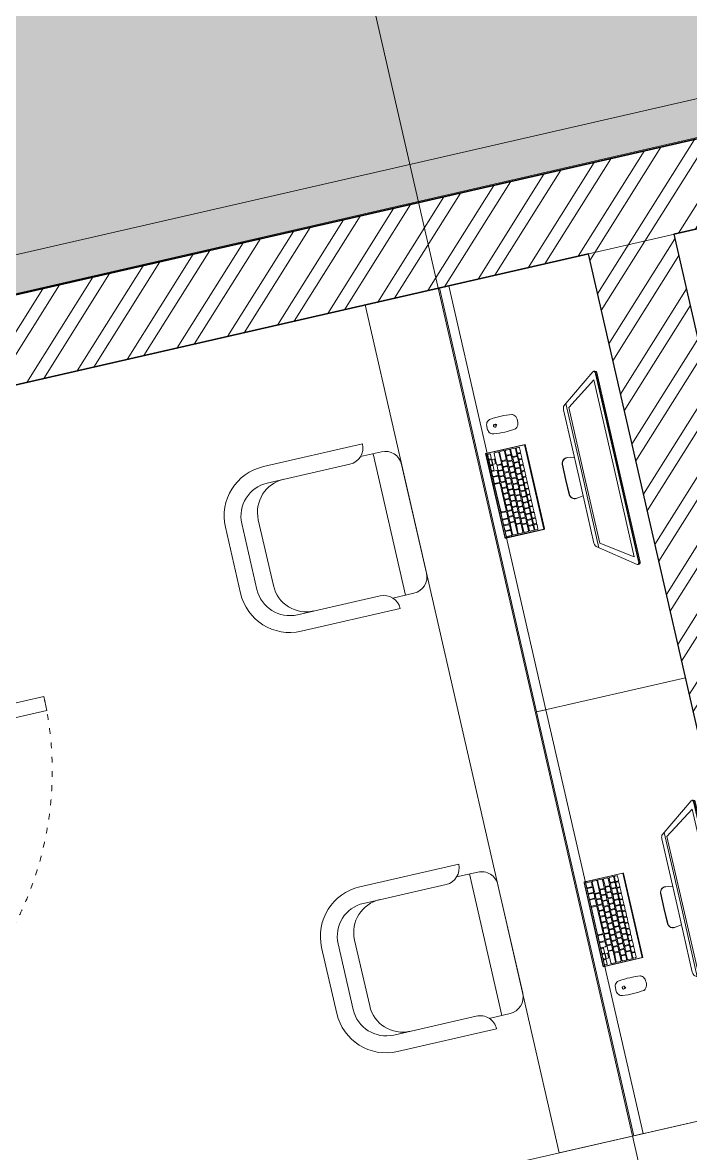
# Model space of a CAD drawing. Header units: millimetres. Extents: x 1667 to 847943, y 724 to 1832625.
# Drawn here: x 617804 to 619554, y 720527 to 723491 of the extents above; entities that cross this region are included whole.
import ezdxf

# ---------------------------------------------------------------- set-up
doc = ezdxf.new("R2010")
doc.units = ezdxf.units.MM
doc.linetypes.add('ACAD_ISO03W100', pattern=[30, 12, -18])
doc.linetypes.add('CENTER', pattern=[2, 1.25, -0.25, 0.25, -0.25])
for name, color, linetype, lineweight in [('2026-02-28_GF-SF BWP SET_MAIN BLOCK_SASANGIR RESORT$0$BRICK WALL_MOFA', 20, 'Continuous', 25), ('2026-02-28_GF-SF BWP SET_MAIN BLOCK_SASANGIR RESORT$0$HATCH LIGHT_MOFA', 253, 'Continuous', 0), ('2026-02-28_GF-SF BWP SET_MAIN BLOCK_SASANGIR RESORT$0$HATCH SOLID_MOFA', 252, 'Continuous', 0), ('BRICK WALL_MOFA', 22, 'Continuous', 20), ('DIMENSION_MOFA', 66, 'CENTER', 15), ('DOOR FRAME_MOFA', 42, 'Continuous', 5), ('DOOR SWING_MOFA', 49, 'ACAD_ISO03W100', 5), ('DOOR_MOFA', 7, 'Continuous', 5), ('ELEV_15_MOFA', 31, 'Continuous', 13), ('FURNITURE_MOFA', 46, 'Continuous', 5)]:
    doc.layers.add(name, color=color, linetype=linetype, lineweight=lineweight)
doc.layers.add('HATCH_LIGHT_MOFA', color=7, linetype='Continuous', lineweight=5, true_color=0x5b5b5b)
pattern_1 = [(45, (141873.276, -3193.148), (-22.45064, 22.45064), []), (135, (141873.276, -3193.148), (-22.45064, -22.45064), [])]

# ---------------------------------------------------------------- blocks, each defined once
blk = doc.blocks.new('Logo_Apple')
at = {"color": 0}
blk.add_lwpolyline([(1573, 1035, 0.60932574), (1668, -514, -0.13158971), (1143, -1402, -0.15253151), (846, -1554, -0.11925124), (661, -1541, -0.03241254), (435, -1453, 0.12443749), (138, -1397, 0.09953875), (-239, -1497, -0.08742046), (-451, -1559, -0.19162899), (-757, -1474, -0.0788772), (-1001, -1219, -0.16273057), (-1527, 270, -0.29917322), (-917, 1328, -0.21843141), (-209, 1340, 0.01759536), (9, 1258, 0.16365545), (191, 1258, 0.01485398), (341, 1313, -0.03626545), (651, 1413, -0.1104414), (932, 1418, -0.02065594), (1113, 1373, -0.14542297), (1502, 1122, -0.01539362), (1573, 1035)], format="xyb", dxfattribs=at)
blk.add_lwpolyline([(859, 2376, 0.40282968), (71, 1469, 0.40288947)], format="xyb", close=True, dxfattribs=at)
blk = doc.blocks.new('com')
at = {"layer": 'FURNITURE_MOFA', "lineweight": 0}
for points in [[(553886, 214730.8), (554065, 214730.8), (554244, 214730.8, 0.086592), (554252.7, 214733, 0.101568), (554254.1, 214734), (554324.4, 214828.4, 0.191292), (554324.7, 214833.9, 0.278316), (554319.7, 214838), (554065, 214838), (553810.3, 214838, 0.278316), (553805.3, 214833.9, 0.191292), (553805.6, 214828.4), (553875.9, 214734, 0.101568), (553877.4, 214733, 0.086592)], [(553952.9, 214506.5), (554178.2, 214506.5), (554178.2, 214612.6), (553951.8, 214612.6, 0.414214), (553950.2, 214611), (553950.2, 214509.1, 0.414214)], [(554251.6, 214605.9, -0.198798), (554262, 214598.3, -0.10516), (554262.6, 214596.6, -0.060397), (554263, 214539.1, -0.156139), (554258.7, 214529.7, -0.13832), (554253.8, 214526.6, -0.081219), (554243.2, 214525.2, -0.081219), (554232.5, 214526.6, -0.13832), (554227.6, 214529.7, -0.156139), (554223.3, 214539.1, -0.060397), (554223.7, 214596.6, -0.10516), (554224.3, 214598.3, -0.198798), (554234.7, 214605.9, -0.111855)], [(553955.6, 214596.1), (553966.2, 214596.1, -0.414214), (553968, 214594.3), (553968, 214589.4, -0.414214), (553966.2, 214587.6), (553955.6, 214587.6, -0.414214), (553953.8, 214589.4), (553953.8, 214594.3, -0.414214)], [(553955.6, 214585.8), (553965.5, 214585.8, -0.414214), (553967.2, 214584), (553967.2, 214574.9, -0.414214), (553965.5, 214573.2), (553955.6, 214573.2, -0.414214), (553953.8, 214574.9), (553953.8, 214584, -0.414214)], [(553974.7, 214558), (553955.5, 214558, -0.414214), (553953.8, 214559.8), (553953.8, 214568.9, -0.414214), (553955.5, 214570.7), (553972.9, 214570.7, -0.414214), (553974.7, 214568.9)], [(553971, 214585.8), (553980.9, 214585.8, -0.414214), (553982.6, 214584), (553982.6, 214574.9, -0.414214), (553980.9, 214573.2), (553971, 214573.2, -0.414214), (553969.2, 214574.9), (553969.2, 214584, -0.414214)], [(553971.5, 214596.1), (553982.1, 214596.1, -0.414214), (553983.8, 214594.3), (553983.8, 214589.4, -0.414214), (553982.1, 214587.6), (553971.5, 214587.6, -0.414214), (553969.7, 214589.4), (553969.7, 214594.3, -0.414214)], [(553978.6, 214570.7), (553988.4, 214570.7, -0.414214), (553990.2, 214568.9), (553990.2, 214559.8, -0.414214), (553988.4, 214558.1), (553978.6, 214558.1, -0.414214), (553976.8, 214559.8), (553976.8, 214568.9, -0.414214)], [(553986.4, 214585.8), (553996.3, 214585.8, -0.414214), (553998, 214584), (553998, 214574.9, -0.414214), (553996.3, 214573.2), (553986.4, 214573.2, -0.414214), (553984.7, 214574.9), (553984.7, 214584, -0.414214)], [(553987.3, 214596.1), (553997.9, 214596.1, -0.414214), (553999.7, 214594.3), (553999.7, 214589.4, -0.414214), (553997.9, 214587.6), (553987.3, 214587.6, -0.414214), (553985.6, 214589.4), (553985.6, 214594.3, -0.414214)], [(553993.9, 214570.7), (554003.8, 214570.7, -0.414214), (554005.6, 214568.9), (554005.6, 214559.8, -0.414214), (554003.8, 214558.1), (553993.9, 214558.1, -0.414214), (553992.2, 214559.8), (553992.2, 214568.9, -0.414214)], [(554001.8, 214585.8), (554011.7, 214585.8, -0.414214), (554013.5, 214584), (554013.5, 214574.9, -0.414214), (554011.7, 214573.2), (554001.8, 214573.2, -0.414214), (554000.1, 214574.9), (554000.1, 214584, -0.414214)], [(554003.2, 214596.1), (554013.8, 214596.1, -0.414214), (554015.6, 214594.3), (554015.6, 214589.4, -0.414214), (554013.8, 214587.6), (554003.2, 214587.6, -0.414214), (554001.4, 214589.4), (554001.4, 214594.3, -0.414214)], [(554009.3, 214570.7), (554019.2, 214570.7, -0.414214), (554020.9, 214568.9), (554020.9, 214559.8, -0.414214), (554019.2, 214558.1), (554009.3, 214558.1, -0.414214), (554007.5, 214559.8), (554007.5, 214568.9, -0.414214)], [(554017.2, 214585.8), (554027.1, 214585.8, -0.414214), (554028.9, 214584), (554028.9, 214574.9, -0.414214), (554027.1, 214573.2), (554017.2, 214573.2, -0.414214), (554015.5, 214574.9), (554015.5, 214584, -0.414214)], [(554019.1, 214596.1), (554029.7, 214596.1, -0.414214), (554031.4, 214594.3), (554031.4, 214589.4, -0.414214), (554029.7, 214587.6), (554019.1, 214587.6, -0.414214), (554017.3, 214589.4), (554017.3, 214594.3, -0.414214)], [(554024.7, 214570.7), (554034.5, 214570.7, -0.414214), (554036.3, 214568.9), (554036.3, 214559.8, -0.414214), (554034.5, 214558.1), (554024.7, 214558.1, -0.414214), (554022.9, 214559.8), (554022.9, 214568.9, -0.414214)], [(554032.6, 214585.8), (554042.5, 214585.8, -0.414214), (554044.3, 214584), (554044.3, 214574.9, -0.414214), (554042.5, 214573.2), (554032.6, 214573.2, -0.414214), (554030.9, 214574.9), (554030.9, 214584, -0.414214)], [(554034.9, 214596.1), (554045.5, 214596.1, -0.414214), (554047.3, 214594.3), (554047.3, 214589.4, -0.414214), (554045.5, 214587.6), (554034.9, 214587.6, -0.414214), (554033.1, 214589.4), (554033.1, 214594.3, -0.414214)], [(554040.1, 214570.7), (554049.9, 214570.7, -0.414214), (554051.7, 214568.9), (554051.7, 214559.8, -0.414214), (554049.9, 214558.1), (554040.1, 214558.1, -0.414214), (554038.3, 214559.8), (554038.3, 214568.9, -0.414214)], [(554048.1, 214585.8), (554057.9, 214585.8, -0.414214), (554059.7, 214584), (554059.7, 214574.9, -0.414214), (554057.9, 214573.2), (554048.1, 214573.2, -0.414214), (554046.3, 214574.9), (554046.3, 214584, -0.414214)], [(554050.8, 214596.1), (554061.4, 214596.1, -0.414214), (554063.2, 214594.3), (554063.2, 214589.4, -0.414214), (554061.4, 214587.6), (554050.8, 214587.6, -0.414214), (554049, 214589.4), (554049, 214594.3, -0.414214)], [(554055.4, 214570.7), (554065.3, 214570.7, -0.414214), (554067, 214568.9), (554067, 214559.8, -0.414214), (554065.3, 214558.1), (554055.4, 214558.1, -0.414214), (554053.6, 214559.8), (554053.6, 214568.9, -0.414214)], [(554063.5, 214585.8), (554073.3, 214585.8, -0.414214), (554075.1, 214584), (554075.1, 214574.9, -0.414214), (554073.3, 214573.2), (554063.5, 214573.2, -0.414214), (554061.7, 214574.9), (554061.7, 214584, -0.414214)], [(554066.6, 214596.1), (554077.2, 214596.1, -0.414214), (554079, 214594.3), (554079, 214589.4, -0.414214), (554077.2, 214587.6), (554066.6, 214587.6, -0.414214), (554064.9, 214589.4), (554064.9, 214594.3, -0.414214)], [(554070.8, 214570.7), (554080.6, 214570.7, -0.414214), (554082.4, 214568.9), (554082.4, 214559.8, -0.414214), (554080.6, 214558.1), (554070.8, 214558.1, -0.414214), (554069, 214559.8), (554069, 214568.9, -0.414214)], [(554078.9, 214585.8), (554088.7, 214585.8, -0.414214), (554090.5, 214584), (554090.5, 214574.9, -0.414214), (554088.7, 214573.2), (554078.9, 214573.2, -0.414214), (554077.1, 214574.9), (554077.1, 214584, -0.414214)], [(554082.5, 214596.1), (554093.1, 214596.1, -0.414214), (554094.9, 214594.3), (554094.9, 214589.4, -0.414214), (554093.1, 214587.6), (554082.5, 214587.6, -0.414214), (554080.7, 214589.4), (554080.7, 214594.3, -0.414214)], [(554086.2, 214570.7), (554096, 214570.7, -0.414214), (554097.8, 214568.9), (554097.8, 214559.8, -0.414214), (554096, 214558.1), (554086.2, 214558.1, -0.414214), (554084.4, 214559.8), (554084.4, 214568.9, -0.414214)], [(554094.3, 214585.8), (554104.1, 214585.8, -0.414214), (554105.9, 214584), (554105.9, 214574.9, -0.414214), (554104.1, 214573.2), (554094.3, 214573.2, -0.414214), (554092.5, 214574.9), (554092.5, 214584, -0.414214)], [(554098.4, 214596.1), (554109, 214596.1, -0.414214), (554110.7, 214594.3), (554110.7, 214589.4, -0.414214), (554109, 214587.6), (554098.4, 214587.6, -0.414214), (554096.6, 214589.4), (554096.6, 214594.3, -0.414214)], [(554101.5, 214570.7), (554111.4, 214570.7, -0.414214), (554113.2, 214568.9), (554113.2, 214559.8, -0.414214), (554111.4, 214558.1), (554101.5, 214558.1, -0.414214), (554099.8, 214559.8), (554099.8, 214568.9, -0.414214)], [(554109.7, 214585.8), (554119.5, 214585.8, -0.414214), (554121.3, 214584), (554121.3, 214574.9, -0.414214), (554119.5, 214573.2), (554109.7, 214573.2, -0.414214), (554107.9, 214574.9), (554107.9, 214584, -0.414214)], [(554114.2, 214596.1), (554124.8, 214596.1, -0.414214), (554126.6, 214594.3), (554126.6, 214589.4, -0.414214), (554124.8, 214587.6), (554114.2, 214587.6, -0.414214), (554112.5, 214589.4), (554112.5, 214594.3, -0.414214)], [(554116.9, 214570.7), (554126.8, 214570.7, -0.414214), (554128.5, 214568.9), (554128.5, 214559.8, -0.414214), (554126.8, 214558.1), (554116.9, 214558.1, -0.414214), (554115.1, 214559.8), (554115.1, 214568.9, -0.414214)], [(554125.1, 214585.8), (554134.9, 214585.8, -0.414214), (554136.7, 214584), (554136.7, 214574.9, -0.414214), (554134.9, 214573.2), (554125.1, 214573.2, -0.414214), (554123.3, 214574.9), (554123.3, 214584, -0.414214)], [(554130.1, 214596.1), (554140.7, 214596.1, -0.414214), (554142.5, 214594.3), (554142.5, 214589.4, -0.414214), (554140.7, 214587.6), (554130.1, 214587.6, -0.414214), (554128.3, 214589.4), (554128.3, 214594.3, -0.414214)], [(554132.3, 214570.7), (554142.1, 214570.7, -0.414214), (554143.9, 214568.9), (554143.9, 214559.8, -0.414214), (554142.1, 214558.1), (554132.3, 214558.1, -0.414214), (554130.5, 214559.8), (554130.5, 214568.9, -0.414214)], [(554140.5, 214585.8), (554150.3, 214585.8, -0.414214), (554152.1, 214584), (554152.1, 214574.9, -0.414214), (554150.3, 214573.2), (554140.5, 214573.2, -0.414214), (554138.7, 214574.9), (554138.7, 214584, -0.414214)], [(554146, 214596.1), (554156.6, 214596.1, -0.414214), (554158.3, 214594.3), (554158.3, 214589.4, -0.414214), (554156.6, 214587.6), (554146, 214587.6, -0.414214), (554144.2, 214589.4), (554144.2, 214594.3, -0.414214)], [(554147.7, 214570.7), (554157.5, 214570.7, -0.414214), (554159.3, 214568.9), (554159.3, 214559.8, -0.414214), (554157.5, 214558.1), (554147.7, 214558.1, -0.414214), (554145.9, 214559.8), (554145.9, 214568.9, -0.414214)], [(554174.9, 214572.9), (554155.7, 214572.9, -0.414214), (554154, 214574.7), (554154, 214583.8, -0.414214), (554155.7, 214585.6), (554173.1, 214585.6, -0.414214), (554174.9, 214583.8)], [(554161.8, 214596.1), (554172.4, 214596.1, -0.414214), (554174.2, 214594.3), (554174.2, 214589.4, -0.414214), (554172.4, 214587.6), (554161.8, 214587.6, -0.414214), (554160, 214589.4), (554160, 214594.3, -0.414214)], [(554163, 214570.7), (554172.9, 214570.7, -0.414214), (554174.6, 214568.9), (554174.6, 214559.8, -0.414214), (554172.9, 214558.1), (554163, 214558.1, -0.414214), (554161.3, 214559.8), (554161.3, 214568.9, -0.414214)], [(553976.9, 214542.9), (553953.8, 214542.9), (553953.8, 214553.8, -0.414214), (553955.6, 214555.6), (553976.9, 214555.6, -0.414214), (553978.7, 214553.8), (553978.7, 214544.7, -0.414214)], [(553984.7, 214528.1), (553955.5, 214528.1, -0.414214), (553953.8, 214529.9), (553953.8, 214539, -0.414214), (553955.5, 214540.8), (553984.7, 214540.8, -0.414214), (553986.5, 214539), (553986.5, 214529.9, -0.414214)], [(553982.3, 214555.6), (553992.2, 214555.6, -0.414214), (553993.9, 214553.8), (553993.9, 214544.7, -0.414214), (553992.2, 214543), (553982.3, 214543, -0.414214), (553980.5, 214544.7), (553980.5, 214553.8, -0.414214)], [(553990, 214540.8), (553999.8, 214540.8, -0.414214), (554001.6, 214539), (554001.6, 214529.9, -0.414214), (553999.8, 214528.1), (553990, 214528.1, -0.414214), (553988.2, 214529.9), (553988.2, 214539, -0.414214)], [(553997.8, 214555.6), (554007.6, 214555.6, -0.414214), (554009.4, 214553.8), (554009.4, 214544.7, -0.414214), (554007.6, 214543), (553997.8, 214543, -0.414214), (553996, 214544.7), (553996, 214553.8, -0.414214)], [(554005.4, 214540.8), (554015.3, 214540.8, -0.414214), (554017, 214539), (554017, 214529.9, -0.414214), (554015.3, 214528.1), (554005.4, 214528.1, -0.414214), (554003.7, 214529.9), (554003.7, 214539, -0.414214)], [(554012.9, 214555.6), (554022.7, 214555.6, -0.414214), (554024.5, 214553.8), (554024.5, 214544.7, -0.414214), (554022.7, 214543), (554012.9, 214543, -0.414214), (554011.1, 214544.7), (554011.1, 214553.8, -0.414214)], [(554020.9, 214540.8), (554030.7, 214540.8, -0.414214), (554032.5, 214539), (554032.5, 214529.9, -0.414214), (554030.7, 214528.1), (554020.9, 214528.1, -0.414214), (554019.1, 214529.9), (554019.1, 214539, -0.414214)], [(554028.3, 214555.6), (554038.2, 214555.6, -0.414214), (554039.9, 214553.8), (554039.9, 214544.7, -0.414214), (554038.2, 214543), (554028.3, 214543, -0.414214), (554026.5, 214544.7), (554026.5, 214553.8, -0.414214)], [(554036.3, 214540.8), (554046.1, 214540.8, -0.414214), (554047.9, 214539), (554047.9, 214529.9, -0.414214), (554046.1, 214528.1), (554036.3, 214528.1, -0.414214), (554034.5, 214529.9), (554034.5, 214539, -0.414214)], [(554043.5, 214555.6), (554053.3, 214555.6, -0.414214), (554055.1, 214553.8), (554055.1, 214544.7, -0.414214), (554053.3, 214543), (554043.5, 214543, -0.414214), (554041.7, 214544.7), (554041.7, 214553.8, -0.414214)], [(554051.7, 214540.8), (554061.6, 214540.8, -0.414214), (554063.4, 214539), (554063.4, 214529.9, -0.414214), (554061.6, 214528.1), (554051.7, 214528.1, -0.414214), (554050, 214529.9), (554050, 214539, -0.414214)], [(554058.9, 214555.6), (554068.8, 214555.6, -0.414214), (554070.5, 214553.8), (554070.5, 214544.7, -0.414214), (554068.8, 214543), (554058.9, 214543, -0.414214), (554057.1, 214544.7), (554057.1, 214553.8, -0.414214)], [(554067.2, 214540.8), (554077, 214540.8, -0.414214), (554078.8, 214539), (554078.8, 214529.9, -0.414214), (554077, 214528.1), (554067.2, 214528.1, -0.414214), (554065.4, 214529.9), (554065.4, 214539, -0.414214)], [(554074.3, 214555.6), (554084.2, 214555.6, -0.414214), (554086, 214553.8), (554086, 214544.7, -0.414214), (554084.2, 214543), (554074.3, 214543, -0.414214), (554072.6, 214544.7), (554072.6, 214553.8, -0.414214)], [(554082.6, 214540.8), (554092.5, 214540.8, -0.414214), (554094.2, 214539), (554094.2, 214529.9, -0.414214), (554092.5, 214528.1), (554082.6, 214528.1, -0.414214), (554080.8, 214529.9), (554080.8, 214539, -0.414214)], [(554089.8, 214555.6), (554099.6, 214555.6, -0.414214), (554101.4, 214553.8), (554101.4, 214544.7, -0.414214), (554099.6, 214543), (554089.8, 214543, -0.414214), (554088, 214544.7), (554088, 214553.8, -0.414214)], [(554098.1, 214540.8), (554107.9, 214540.8, -0.414214), (554109.7, 214539), (554109.7, 214529.9, -0.414214), (554107.9, 214528.1), (554098.1, 214528.1, -0.414214), (554096.3, 214529.9), (554096.3, 214539, -0.414214)], [(554105.2, 214555.6), (554115.1, 214555.6, -0.414214), (554116.8, 214553.8), (554116.8, 214544.7, -0.414214), (554115.1, 214543), (554105.2, 214543, -0.414214), (554103.4, 214544.7), (554103.4, 214553.8, -0.414214)], [(554113.5, 214540.8), (554123.3, 214540.8, -0.414214), (554125.1, 214539), (554125.1, 214529.9, -0.414214), (554123.3, 214528.1), (554113.5, 214528.1, -0.414214), (554111.7, 214529.9), (554111.7, 214539, -0.414214)], [(554120.7, 214555.6), (554130.5, 214555.6, -0.414214), (554132.3, 214553.8), (554132.3, 214544.7, -0.414214), (554130.5, 214543), (554120.7, 214543, -0.414214), (554118.9, 214544.7), (554118.9, 214553.8, -0.414214)], [(554128.9, 214540.8), (554138.8, 214540.8, -0.414214), (554140.6, 214539), (554140.6, 214529.9, -0.414214), (554138.8, 214528.1), (554128.9, 214528.1, -0.414214), (554127.2, 214529.9), (554127.2, 214539, -0.414214)], [(554136.1, 214555.6), (554145.9, 214555.6, -0.414214), (554147.7, 214553.8), (554147.7, 214544.7, -0.414214), (554145.9, 214543), (554136.1, 214543, -0.414214), (554134.3, 214544.7), (554134.3, 214553.8, -0.414214)], [(554173.1, 214528.2), (554143.9, 214528.2, -0.414214), (554142.2, 214530), (554142.2, 214539.1, -0.414214), (554143.9, 214540.8), (554173.1, 214540.8, -0.414214), (554174.9, 214539.1), (554174.9, 214530, -0.414214)], [(554173.1, 214542.9), (554150, 214542.9), (554150, 214553.9, -0.414214), (554151.8, 214555.7), (554173.1, 214555.7, -0.414214), (554174.9, 214553.9), (554174.9, 214544.7, -0.414214)], [(553965.4, 214525.8), (553955.5, 214525.8, 0.414214), (553953.7, 214524), (553953.7, 214512.6, 0.414214), (553955.5, 214510.8), (553967.1, 214510.8), (553967.1, 214524, 0.414214)], [(553980.8, 214525.8), (553970.9, 214525.8, 0.414214), (553969.2, 214524), (553969.2, 214512.6, 0.414214), (553970.9, 214510.8), (553982.6, 214510.8), (553982.6, 214524, 0.414214)], [(553996.3, 214525.8), (553986.4, 214525.8, 0.414214), (553984.6, 214524), (553984.6, 214512.6, 0.414214), (553986.4, 214510.8), (553998.1, 214510.8), (553998.1, 214524, 0.414214)], [(554001.7, 214510.9), (554015.2, 214510.9, 0.414214), (554017, 214512.6), (554017, 214523.9, 0.414214), (554015.2, 214525.7), (554001.7, 214525.7, 0.414214), (553999.9, 214523.9), (553999.9, 214512.6, 0.414214)], [(554092.3, 214511), (554021.1, 214511, -0.414214), (554019.4, 214512.8), (554019.4, 214524, -0.414214), (554021.1, 214525.7), (554092.3, 214525.7, -0.414214), (554094.1, 214524), (554094.1, 214512.8, -0.414214)], [(554097.8, 214511.1), (554111.3, 214511.1, 0.414214), (554113, 214512.8), (554113, 214524.1, 0.414214), (554111.3, 214525.9), (554097.8, 214525.9, 0.414214), (554096, 214524.1), (554096, 214512.8, 0.414214)], [(554126.7, 214525.9), (554116.8, 214525.9, 0.414214), (554115, 214524.2), (554115, 214512.7, 0.414214), (554116.8, 214510.9), (554128.5, 214510.9), (554128.5, 214524.2, 0.414214)], [(554132.4, 214518.2), (554142.2, 214518.2, -0.414214), (554144, 214516.5), (554144, 214512.8, -0.414214), (554142.2, 214511), (554132.4, 214511, -0.414214), (554130.6, 214512.8), (554130.6, 214516.5, -0.414214)], [(554159.1, 214518.8), (554146.1, 214518.8), (554146.1, 214523.9, -0.414214), (554147.9, 214525.7), (554157.3, 214525.7, -0.414214), (554159.1, 214523.9)], [(554157.4, 214511), (554147.9, 214511, -0.414214), (554146.1, 214512.8), (554146.1, 214517.9), (554159.1, 214517.9), (554159.1, 214512.8, -0.414214)], [(554163.1, 214518.2), (554172.9, 214518.2, -0.414214), (554174.7, 214516.4), (554174.7, 214512.7, -0.414214), (554172.9, 214511), (554163.1, 214511, -0.414214), (554161.3, 214512.7), (554161.3, 214516.4, -0.414214)]]:
    blk.add_lwpolyline(points, format="xyb", close=True, dxfattribs=at)
for points in [[(554325.1, 214831.3, 0.14396), (554317, 214833.9), (554065, 214833.9), (553813, 214833.9, 0.14396), (553804.9, 214831.3)], [(554325, 214832.6, 0.134659), (554316.6, 214835.1), (554065, 214835.1), (553813.4, 214835.1, 0.134659), (553805, 214832.6)], [(554117.1, 214730.8), (554119.9, 214711.3, -0.172549), (554117.2, 214702.1, -0.217529), (554106.3, 214696), (554065, 214695.6), (554023.7, 214696, -0.217529), (554012.8, 214702.1, -0.172549), (554010.1, 214711.3), (554012.9, 214730.8)], [(554119.6, 214713.2, -0.213296), (554115.9, 214701.1, -0.205349), (554106, 214696.5), (554065, 214696.5), (554024, 214696.5, -0.205349), (554014.1, 214701.1, -0.213296), (554010.4, 214713.2)]]:
    blk.add_lwpolyline(points, format="xyb", dxfattribs=at)
for points in [[(554065, 214825.8), (553827.3, 214825.8), (553882.5, 214745.6), (554065, 214745.6), (554247.5, 214745.6), (554302.7, 214825.8)], [(553950.9, 214611.2), (554177.5, 214611.2), (554177.5, 214507.3), (553950.9, 214507.3)]]:
    blk.add_lwpolyline(points, close=True, dxfattribs=at)
blk.add_lwpolyline([(553870.9, 214740.7), (554065, 214740.7), (554259.1, 214740.7)], dxfattribs=at)
at = {"layer": 'FURNITURE_MOFA', "lineweight": 0, "xscale": 0.00228520919570994, "yscale": 0.00228520919570994, "zscale": 0.00228520919570994}
blk.add_blockref('Logo_Apple', (554243.6, 214546.3), dxfattribs=at)
blk = doc.blocks.new('A$C62A3730E')
at = {"layer": 'FURNITURE_MOFA'}
for p, q in [((6, 22), (14, 22)), ((6, 20), (14, 20)), ((6, 18), (14, 18)), ((0, 3.97), (0, 16)), ((2, 5.97), (2, 16)), ((18, 16), (18, 5.97)), ((20, 16), (20, 3.97)), ((1.41, 4.56), (1.41, 2)), ((18.59, 4.56), (18.59, 2)), ((18.59, 3), (1.41, 3)), ((3.41, 0), (16.59, 0))]:
    blk.add_line(p, q, dxfattribs=at)
for centre, radius, start, end in [((6, 16), 6, 90, 180), ((14, 16), 6, 0, 90), ((6, 16), 4, 90, 180), ((14, 16), 4, 0, 90), ((6, 14), 4, 90, 180), ((14, 14), 4, 0, 90), ((0, 5.97), 2, 270, 0), ((20, 5.97), 2, 180, 270), ((3.41, 2), 2, 180, 270), ((16.59, 2), 2, 270, 0)]:
    blk.add_arc(centre, radius, start, end, dxfattribs=at)
blk = doc.blocks.new('*U776')
at = {"layer": 'DOOR FRAME_MOFA'}
for points in [[(0, 50), (50, 50), (50, 150), (0, 150)], [(750, 50), (800, 50), (800, 150), (750, 150)]]:
    blk.add_lwpolyline(points, close=True, dxfattribs=at)
at = {"layer": 'DOOR SWING_MOFA'}
blk.add_arc((50, 150), 700, 360, 90, dxfattribs=at)
at = {"layer": 'DOOR_MOFA'}
blk.add_lwpolyline([(50, 150), (80, 150), (80, 850), (50, 850)], close=True, dxfattribs=at)
blk = doc.blocks.new('ff')
at = {"layer": '2026-02-28_GF-SF BWP SET_MAIN BLOCK_SASANGIR RESORT$0$HATCH LIGHT_MOFA'}
h = blk.add_hatch(dxfattribs=at)
h.set_pattern_fill('ANSI32', color=256, scale=10, angle=360)
h.set_pattern_definition([(45, (141873.28, -3193.15), (-67.35192, 67.35192), []), (45, (141918.18, -3193.15), (-67.35192, 67.35192), [])])
h.paths.add_polyline_path([(23209.706, -230), (24663.858, -230), (24663.858, 0), (20780, 0), (20780, -230), (22979.706, -230), (22979.706, -5110), (23209.706, -5110), (23209.706, -3012.481), (23209.706, -2912.452)])
at = {"layer": '2026-02-28_GF-SF BWP SET_MAIN BLOCK_SASANGIR RESORT$0$HATCH SOLID_MOFA'}
h = blk.add_hatch(dxfattribs=at)
h.set_pattern_fill('ANSI37', color=256, scale=10, angle=360)
h.set_pattern_definition(pattern_1)
h.paths.add_polyline_path([(29440, -5110), (29335.003, -5110), (29335.003, -5210), (29440, -5210)])
h.paths.add_polyline_path([(29335.003, -5110), (29240.701, -5110), (29240.701, -5210), (29335.003, -5210)])
h.paths.add_polyline_path([(25770.472, -12614.209), (25137.593, -12614.209), (25137.593, -12307.115), (25770.472, -12307.115)], flags=9)
h.paths.add_polyline_path([(29156.768, -9880.378), (28369.183, -9880.378), (28369.183, -9573.42), (29156.768, -9573.42)], flags=9)
h.paths.add_polyline_path([(6166.568, -16827.835), (5533.69, -16827.835), (5533.69, -16520.877), (6166.568, -16520.877)], flags=9)
h.paths.add_polyline_path([(26655.851, -6492.002), (25866.083, -6492.002), (25866.083, -6185.044), (26655.851, -6185.044)], flags=9)
h.paths.add_polyline_path([(28881.128, -6492.002), (28091.36, -6492.002), (28091.36, -6185.044), (28881.128, -6185.044)], flags=9)
h.paths.add_polyline_path([(6570.662, -13622.103), (5937.784, -13622.103), (5937.784, -13315.145), (6570.662, -13315.145)], flags=9)
h.paths.add_polyline_path([(26395.684, -5076.223), (25605.916, -5076.223), (25605.916, -4769.265), (26395.684, -4769.265)], flags=9)
h.paths.add_polyline_path([(29053.481, -5076.223), (28263.713, -5076.223), (28263.713, -4769.265), (29053.481, -4769.265)], flags=9)
h.paths.add_polyline_path([(29094.01, -1945.47), (28305.333, -1945.47), (28305.333, -1638.512), (29094.01, -1638.512)], flags=9)
h.paths.add_polyline_path([(25960.007, -1238.842), (25171.33, -1238.842), (25171.33, -931.884), (25960.007, -931.884)], flags=9)
h.paths.add_polyline_path([(21410.162, -1500.222), (20622.031, -1500.222), (20622.031, -1193.265), (21410.162, -1193.265)], flags=9)
h.paths.add_polyline_path([(25960.007, -2528.66), (25171.33, -2528.66), (25171.33, -2221.703), (25960.007, -2221.703)], flags=9)
h.paths.add_polyline_path([(23729.269, -5741.302), (22979.61, -5741.302), (22979.61, -5434.344), (23729.269, -5434.344)], flags=9)
h.paths.add_polyline_path([(61771.24, -9370.19), (61021.581, -9370.19), (61021.581, -9063.232), (61771.24, -9063.232)], flags=9)
h.paths.add_polyline_path([(46973.311, -17019.585), (46185.044, -17019.585), (46185.044, -16712.491), (46973.311, -16712.491)], flags=9)
h.paths.add_polyline_path([(55966.842, -9272.038), (55180.621, -9272.038), (55180.621, -8965.08), (55966.842, -8965.08)], flags=9)
h.paths.add_polyline_path([(50411.785, -14335.396), (49624.337, -14335.396), (49624.337, -14028.438), (50411.785, -14028.438)], flags=9)
h.paths.add_polyline_path([(55221.076, -10229.616), (54432.809, -10229.616), (54432.809, -9922.659), (55221.076, -9922.659)], flags=9)
h.paths.add_polyline_path([(28085.33, -1945.47), (27296.653, -1945.47), (27296.653, -1638.512), (28085.33, -1638.512)], flags=9)
h.paths.add_polyline_path([(48539.802, -15200.94), (47595.327, -15200.94), (47595.327, -14893.845), (48539.802, -14893.845)], flags=9)
h.paths.add_polyline_path([(57371.194, -11449.551), (56426.72, -11449.551), (56426.72, -11142.457), (57371.194, -11142.457)], flags=9)
h.paths.add_polyline_path([(47506.102, -8786.42), (46561.627, -8786.42), (46561.627, -8479.463), (47506.102, -8479.463)], flags=9)
h.paths.add_polyline_path([(19678.853, -18667.39), (18890.585, -18667.39), (18890.585, -18360.296), (19678.853, -18360.296)], flags=9)
h.paths.add_polyline_path([(31425.826, -6749.269), (30638.24, -6749.269), (30638.24, -6442.311), (31425.826, -6442.311)], flags=9)
h.paths.add_polyline_path([(56015.969, -8620.918), (55071.494, -8620.918), (55071.494, -8313.96), (56015.969, -8313.96)], flags=9)
h.paths.add_polyline_path([(54947.397, -4563.972), (54002.923, -4563.972), (54002.923, -4257.015), (54947.397, -4257.015)], flags=9)
h.paths.add_polyline_path([(54152.375, -1976.211), (53364.926, -1976.211), (53364.926, -1669.253), (54152.375, -1669.253)], flags=9)
h.paths.add_polyline_path([(54727.071, -14492.389), (53939.622, -14492.389), (53939.622, -14185.431), (54727.071, -14185.431)], flags=9)
h.paths.add_polyline_path([(59025.241, -6528.144), (58236.973, -6528.144), (58236.973, -6221.186), (59025.241, -6221.186)], flags=9)
h.paths.add_polyline_path([(60076.109, -8365.194), (59131.634, -8365.194), (59131.634, -8058.237), (60076.109, -8058.237)], flags=9)
h.paths.add_polyline_path([(54125.432, -7733.709), (53337.165, -7733.709), (53337.165, -7426.751), (54125.432, -7426.751)], flags=9)
h.paths.add_polyline_path([(14424.434, -17577.701), (13635.758, -17577.701), (13635.758, -17270.744), (14424.434, -17270.744)], flags=9)
h.paths.add_polyline_path([(11151.457, -17373.256), (10363.872, -17373.256), (10363.872, -17066.298), (11151.457, -17066.298)], flags=9)
h.paths.add_polyline_path([(21639.159, -6792.355), (20850.483, -6792.355), (20850.483, -6485.397), (21639.159, -6485.397)], flags=9)
h.paths.add_polyline_path([(31425.826, -7702.786), (30638.24, -7702.786), (30638.24, -7395.829), (31425.826, -7395.829)], flags=9)
h.paths.add_polyline_path([(61984.903, -3752.576), (61040.429, -3752.576), (61040.429, -3445.482), (61984.903, -3445.482)], flags=9)
h.paths.add_polyline_path([(40613.324, -18031.072), (39980.036, -18031.072), (39980.036, -17724.115), (40613.324, -17724.115)], flags=9)
h.paths.add_polyline_path([(45344.736, -18031.072), (44555.65, -18031.072), (44555.65, -17724.115), (45344.736, -17724.115)], flags=9)
h.paths.add_polyline_path([(31893.442, -18031.072), (31260.155, -18031.072), (31260.155, -17724.115), (31893.442, -17724.115)], flags=9)
h.paths.add_polyline_path([(36254.075, -18031.072), (35620.787, -18031.072), (35620.787, -17724.115), (36254.075, -17724.115)], flags=9)
h.paths.add_polyline_path([(8803.956, -17976.518), (8209.686, -17976.518), (8209.686, -17669.56), (8803.956, -17669.56)], flags=9)
h.paths.add_polyline_path([(45188.937, -994.382), (44555.65, -994.382), (44555.65, -687.424), (45188.937, -687.424)], flags=9)
h.paths.add_polyline_path([(31893.442, -994.382), (31260.155, -994.382), (31260.155, -687.424), (31893.442, -687.424)], flags=9)
h.paths.add_polyline_path([(36254.075, -994.382), (35620.787, -994.382), (35620.787, -687.424), (36254.075, -687.424)], flags=9)
h.paths.add_polyline_path([(40613.324, -994.382), (39980.036, -994.382), (39980.036, -687.424), (40613.324, -687.424)], flags=9)
h.paths.add_polyline_path([(16623.809, -22261.919), (15991.067, -22261.919), (15991.067, -21954.961), (16623.809, -21954.961)], flags=9)
h.paths.add_polyline_path([(17724.367, -718.266), (17093.535, -718.266), (17093.535, -411.308), (17724.367, -411.308)], flags=9)
h.paths.add_polyline_path([(14410.682, -3503.189), (13776.303, -3503.189), (13776.303, -3196.231), (14410.682, -3196.231)], flags=9)
h.paths.add_polyline_path([(62810.236, -15614.49), (62021.969, -15614.49), (62021.969, -15307.532), (62810.236, -15307.532)], flags=9)
h.paths.add_polyline_path([(67041.71, -15614.49), (66253.443, -15614.49), (66253.443, -15307.532), (67041.71, -15307.532)], flags=9)
h.paths.add_polyline_path([(66669.991, -3984.356), (65881.723, -3984.356), (65881.723, -3677.398), (66669.991, -3677.398)], flags=9)
h.paths.add_polyline_path([(68167.403, -2637.977), (67379.136, -2637.977), (67379.136, -2331.02), (68167.403, -2331.02)], flags=9)
h.paths.add_polyline_path([(64852.457, -10731.242), (63907.982, -10731.242), (63907.982, -10424.284), (64852.457, -10424.284)], flags=9)
h.paths.add_polyline_path([(66342.206, -10731.242), (65397.732, -10731.242), (65397.732, -10424.284), (66342.206, -10424.284)], flags=9)
h.paths.add_polyline_path([(64130.296, -3923.868), (63342.847, -3923.868), (63342.847, -3616.91), (64130.296, -3616.91)], flags=9)
h.paths.add_polyline_path([(64902.547, -7991.932), (64115.098, -7991.932), (64115.098, -7684.974), (64902.547, -7684.974)], flags=9)
h.paths.add_polyline_path([(67817.509, -8879.291), (66873.035, -8879.291), (66873.035, -8572.333), (67817.509, -8572.333)], flags=9)
h.paths.add_polyline_path([(60076.109, -9896.007), (59131.634, -9896.007), (59131.634, -9589.049), (60076.109, -9589.049)], flags=9)
h.paths.add_polyline_path([(30595.823, -16000.65), (29962.536, -16000.65), (29962.536, -15693.693), (30595.823, -15693.693)], flags=9)
h = blk.add_hatch(dxfattribs=at)
h.set_pattern_fill('ANSI37', color=256, scale=10, angle=360)
h.set_pattern_definition(pattern_1)
h.paths.add_polyline_path([(55452.949, -9880), (55452.949, -9780), (55890, -9780), (55890, -9880)])
h.paths.add_polyline_path([(36254.075, -18031.072), (35620.787, -18031.072), (35620.787, -17724.115), (36254.075, -17724.115)], flags=9)
h.paths.add_polyline_path([(31893.442, -18031.072), (31260.155, -18031.072), (31260.155, -17724.115), (31893.442, -17724.115)], flags=9)
h.paths.add_polyline_path([(40613.324, -18031.072), (39980.036, -18031.072), (39980.036, -17724.115), (40613.324, -17724.115)], flags=9)
h.paths.add_polyline_path([(40613.324, -994.382), (39980.036, -994.382), (39980.036, -687.424), (40613.324, -687.424)], flags=9)
h.paths.add_polyline_path([(45344.736, -18031.072), (44555.65, -18031.072), (44555.65, -17724.115), (45344.736, -17724.115)], flags=9)
h.paths.add_polyline_path([(31893.442, -994.382), (31260.155, -994.382), (31260.155, -687.424), (31893.442, -687.424)], flags=9)
h.paths.add_polyline_path([(45188.937, -994.382), (44555.65, -994.382), (44555.65, -687.424), (45188.937, -687.424)], flags=9)
h.paths.add_polyline_path([(8803.956, -17976.518), (8209.686, -17976.518), (8209.686, -17669.56), (8803.956, -17669.56)], flags=9)
h.paths.add_polyline_path([(36254.075, -994.382), (35620.787, -994.382), (35620.787, -687.424), (36254.075, -687.424)], flags=9)
h.paths.add_polyline_path([(17724.367, -718.266), (17093.535, -718.266), (17093.535, -411.308), (17724.367, -411.308)], flags=9)
h.paths.add_polyline_path([(16623.809, -22261.919), (15991.067, -22261.919), (15991.067, -21954.961), (16623.809, -21954.961)], flags=9)
h.paths.add_polyline_path([(6166.568, -16827.835), (5533.69, -16827.835), (5533.69, -16520.877), (6166.568, -16520.877)], flags=9)
h.paths.add_polyline_path([(25770.472, -12614.209), (25137.593, -12614.209), (25137.593, -12307.115), (25770.472, -12307.115)], flags=9)
h.paths.add_polyline_path([(6570.662, -13622.103), (5937.784, -13622.103), (5937.784, -13315.145), (6570.662, -13315.145)], flags=9)
h.paths.add_polyline_path([(29156.768, -9880.378), (28369.183, -9880.378), (28369.183, -9573.42), (29156.768, -9573.42)], flags=9)
h.paths.add_polyline_path([(26655.851, -6492.002), (25866.083, -6492.002), (25866.083, -6185.044), (26655.851, -6185.044)], flags=9)
h.paths.add_polyline_path([(29053.481, -5076.223), (28263.713, -5076.223), (28263.713, -4769.265), (29053.481, -4769.265)], flags=9)
h.paths.add_polyline_path([(14410.682, -3503.189), (13776.303, -3503.189), (13776.303, -3196.231), (14410.682, -3196.231)], flags=9)
h.paths.add_polyline_path([(26395.684, -5076.223), (25605.916, -5076.223), (25605.916, -4769.265), (26395.684, -4769.265)], flags=9)
h.paths.add_polyline_path([(28881.128, -6492.002), (28091.36, -6492.002), (28091.36, -6185.044), (28881.128, -6185.044)], flags=9)
h.paths.add_polyline_path([(25960.007, -1238.842), (25171.33, -1238.842), (25171.33, -931.884), (25960.007, -931.884)], flags=9)
h.paths.add_polyline_path([(21410.162, -1500.222), (20622.031, -1500.222), (20622.031, -1193.265), (21410.162, -1193.265)], flags=9)
h.paths.add_polyline_path([(25960.007, -2528.66), (25171.33, -2528.66), (25171.33, -2221.703), (25960.007, -2221.703)], flags=9)
h.paths.add_polyline_path([(23729.269, -5741.302), (22979.61, -5741.302), (22979.61, -5434.344), (23729.269, -5434.344)], flags=9)
h.paths.add_polyline_path([(28085.33, -1945.47), (27296.653, -1945.47), (27296.653, -1638.512), (28085.33, -1638.512)], flags=9)
h.paths.add_polyline_path([(29094.01, -1945.47), (28305.333, -1945.47), (28305.333, -1638.512), (29094.01, -1638.512)], flags=9)
h.paths.add_polyline_path([(61771.24, -9370.19), (61021.581, -9370.19), (61021.581, -9063.232), (61771.24, -9063.232)], flags=9)
h.paths.add_polyline_path([(55966.842, -9272.038), (55180.621, -9272.038), (55180.621, -8965.08), (55966.842, -8965.08)], flags=9)
h.paths.add_polyline_path([(19678.853, -18667.39), (18890.585, -18667.39), (18890.585, -18360.296), (19678.853, -18360.296)], flags=9)
h.paths.add_polyline_path([(46973.311, -17019.585), (46185.044, -17019.585), (46185.044, -16712.491), (46973.311, -16712.491)], flags=9)
h.paths.add_polyline_path([(48539.802, -15200.94), (47595.327, -15200.94), (47595.327, -14893.845), (48539.802, -14893.845)], flags=9)
h.paths.add_polyline_path([(57371.194, -11449.551), (56426.72, -11449.551), (56426.72, -11142.457), (57371.194, -11142.457)], flags=9)
h.paths.add_polyline_path([(55221.076, -10229.616), (54432.809, -10229.616), (54432.809, -9922.659), (55221.076, -9922.659)], flags=9)
h.paths.add_polyline_path([(31425.826, -6749.269), (30638.24, -6749.269), (30638.24, -6442.311), (31425.826, -6442.311)], flags=9)
h.paths.add_polyline_path([(50411.785, -14335.396), (49624.337, -14335.396), (49624.337, -14028.438), (50411.785, -14028.438)], flags=9)
h.paths.add_polyline_path([(54947.397, -4563.972), (54002.923, -4563.972), (54002.923, -4257.015), (54947.397, -4257.015)], flags=9)
h.paths.add_polyline_path([(47506.102, -8786.42), (46561.627, -8786.42), (46561.627, -8479.463), (47506.102, -8479.463)], flags=9)
h.paths.add_polyline_path([(56015.969, -8620.918), (55071.494, -8620.918), (55071.494, -8313.96), (56015.969, -8313.96)], flags=9)
h.paths.add_polyline_path([(54727.071, -14492.389), (53939.622, -14492.389), (53939.622, -14185.431), (54727.071, -14185.431)], flags=9)
h.paths.add_polyline_path([(54152.375, -1976.211), (53364.926, -1976.211), (53364.926, -1669.253), (54152.375, -1669.253)], flags=9)
h.paths.add_polyline_path([(59025.241, -6528.144), (58236.973, -6528.144), (58236.973, -6221.186), (59025.241, -6221.186)], flags=9)
h.paths.add_polyline_path([(60076.109, -8365.194), (59131.634, -8365.194), (59131.634, -8058.237), (60076.109, -8058.237)], flags=9)
h.paths.add_polyline_path([(14424.434, -17577.701), (13635.758, -17577.701), (13635.758, -17270.744), (14424.434, -17270.744)], flags=9)
h.paths.add_polyline_path([(54125.432, -7733.709), (53337.165, -7733.709), (53337.165, -7426.751), (54125.432, -7426.751)], flags=9)
h.paths.add_polyline_path([(21639.159, -6792.355), (20850.483, -6792.355), (20850.483, -6485.397), (21639.159, -6485.397)], flags=9)
h.paths.add_polyline_path([(11151.457, -17373.256), (10363.872, -17373.256), (10363.872, -17066.298), (11151.457, -17066.298)], flags=9)
h.paths.add_polyline_path([(31425.826, -7702.786), (30638.24, -7702.786), (30638.24, -7395.829), (31425.826, -7395.829)], flags=9)
h.paths.add_polyline_path([(62810.236, -15614.49), (62021.969, -15614.49), (62021.969, -15307.532), (62810.236, -15307.532)], flags=9)
h.paths.add_polyline_path([(61984.903, -3752.576), (61040.429, -3752.576), (61040.429, -3445.482), (61984.903, -3445.482)], flags=9)
h.paths.add_polyline_path([(67041.71, -15614.49), (66253.443, -15614.49), (66253.443, -15307.532), (67041.71, -15307.532)], flags=9)
h.paths.add_polyline_path([(66669.991, -3984.356), (65881.723, -3984.356), (65881.723, -3677.398), (66669.991, -3677.398)], flags=9)
h.paths.add_polyline_path([(68167.403, -2637.977), (67379.136, -2637.977), (67379.136, -2331.02), (68167.403, -2331.02)], flags=9)
h.paths.add_polyline_path([(64130.296, -3923.868), (63342.847, -3923.868), (63342.847, -3616.91), (64130.296, -3616.91)], flags=9)
h.paths.add_polyline_path([(64902.547, -7991.932), (64115.098, -7991.932), (64115.098, -7684.974), (64902.547, -7684.974)], flags=9)
h.paths.add_polyline_path([(64852.457, -10731.242), (63907.982, -10731.242), (63907.982, -10424.284), (64852.457, -10424.284)], flags=9)
h.paths.add_polyline_path([(67817.509, -8879.291), (66873.035, -8879.291), (66873.035, -8572.333), (67817.509, -8572.333)], flags=9)
h.paths.add_polyline_path([(66342.206, -10731.242), (65397.732, -10731.242), (65397.732, -10424.284), (66342.206, -10424.284)], flags=9)
h.paths.add_polyline_path([(60076.109, -9896.007), (59131.634, -9896.007), (59131.634, -9589.049), (60076.109, -9589.049)], flags=9)
h.paths.add_polyline_path([(30595.823, -16000.65), (29962.536, -16000.65), (29962.536, -15693.693), (30595.823, -15693.693)], flags=9)
at = {"layer": 'HATCH_LIGHT_MOFA'}
h = blk.add_hatch(dxfattribs=at)
h.set_pattern_fill('GRASS', color=256, scale=5, angle=360)
h.set_pattern_definition([(450, (-727250.71, -565477.07), (-89.802561, 89.802561), [23.8125, -155.792622]), (405, (-727250.71, -565477.07), (-89.802561, 89.802561), [23.8125, -103.1875]), (495, (-727250.71, -565477.07), (-89.802561, -89.802561), [23.8125, -103.1875])])
h.paths.add_polyline_path([(14710.136, 99.835), (14710.114, 727.819), (19407.963, 729.866), (19600.591, 101.965)])
h.paths.add_polyline_path([(20843.585, 730.491), (24490.002, 732.079), (24490.005, 104.095), (20843.587, 102.506)])
h.paths.add_polyline_path([(25290.002, 732.427), (28935.002, 734.015), (28935.027, 106.031), (25290.027, 104.443)])
h.paths.add_polyline_path([(29735.002, 734.364), (33378.597, 735.951), (33378.621, 107.966), (29735.027, 106.379)])
h.paths.add_polyline_path([(19407.963, 729.866), (20043.585, 730.142), (20043.587, 152.158), (19600.57, 151.965)])
h = blk.add_hatch(color=256, dxfattribs=at)
h.dxf.hatch_style = 1
h.paths.add_polyline_path([(14710.114, -0.165), (14710.114, 99.835), (19600.57, 101.965), (19633.893, 1.98)])
h.paths.add_polyline_path([(34178.6, 108.315), (37825.017, 109.903), (37825.018, 9.903), (34178.6, 8.315)])
h.paths.add_polyline_path([(20843.587, 102.506), (24490.005, 104.095), (24490.005, 4.095), (20843.588, 2.506)])
h.paths.add_polyline_path([(47515.017, 114.123), (51160.017, 115.711), (51160.018, 15.711), (47515.018, 14.123)])
h.paths.add_polyline_path([(38625.017, 110.251), (42270.017, 111.839), (42270.018, 11.839), (38625.018, 10.251)])
h.paths.add_polyline_path([(25290.005, 104.443), (28935.005, 106.031), (28935.005, 6.031), (25290.005, 4.443)])
h.paths.add_polyline_path([(43070.017, 112.187), (46715.017, 113.775), (46715.018, 13.775), (43070.018, 12.187)])
h.paths.add_polyline_path([(29735.005, 106.379), (33378.6, 107.966), (33378.6, 7.966), (29735.005, 6.379)])
h.paths.add_polyline_path([(19600.57, 101.965), (20043.587, 102.158), (20043.588, 2.506), (20843.588, 2.506), (19633.893, 1.98)])
at = {"layer": '2026-02-28_GF-SF BWP SET_MAIN BLOCK_SASANGIR RESORT$0$BRICK WALL_MOFA'}
for points in [[(23209.706, -230), (24663.858, -230), (24663.858, 0), (20780, 0), (20780, -230), (22979.706, -230)], [(20560, -1980), (20560, -5710), (21513.858, -5710), (21513.858, -5110), (22979.706, -5110), (22979.706, -230), (20780, -230)], [(20780, 0), (24663.858, 0), (24663.858, -230), (23209.706, -230), (23209.706, -2912.452), (23809.706, -2912.452), (23809.706, -3012.452), (23209.706, -3012.481), (23209.706, -5110), (25491.929, -5110), (25491.929, -5210), (25343.858, -5210), (25343.858, -7040), (26640, -7040)]]:
    blk.add_lwpolyline(points, dxfattribs=at)
at = {"layer": 'ELEV_15_MOFA', "lineweight": 0}
for p, q in [((24490.005, 104.095), (20843.587, 102.506)), ((51160.018, 15.711), (14709.682, -0.165))]:
    blk.add_line(p, q, dxfattribs=at)
at = {"layer": 'FURNITURE_MOFA'}
for points in [[(22379.677, -2509.874), (22979.677, -2509.874), (22979.675, -229.998), (22379.675, -229.998)], [(22579.706, -230), (22579.706, -1369.936), (22979.706, -1369.936), (22979.706, -230)], [(22604.706, -230), (22579.706, -230), (22579.706, -1369.936), (22604.706, -1369.936)], [(22579.706, -2509.873), (22579.706, -1369.936), (22979.706, -1369.936), (22979.706, -2509.873)], [(22604.706, -2509.873), (22579.706, -2509.873), (22579.706, -1369.936), (22604.706, -1369.936)], [(21460, -2509.874), (21460, -2609.874), (22979.706, -2609.874), (22979.706, -2509.874)]]:
    blk.add_lwpolyline(points, close=True, dxfattribs=at)
at = {"layer": 'DOOR_MOFA', "xscale": 1.250001532945888, "yscale": 1.250001532945888, "zscale": 1.250001532945888, "rotation": 269.9999999498737}
blk.add_blockref('*U776', (20267.498, -980), dxfattribs=at)
at = {"layer": 'FURNITURE_MOFA', "xscale": -1, "rotation": 270}
blk.add_blockref('com', (-191905.828, -554858.079), dxfattribs=at)
at = {"layer": 'FURNITURE_MOFA', "yscale": 22.13541666569654, "zscale": 22.13541666569654}
for p, xscale, rotation in [((22379.706, -583.505), -22.13541666569655, 89.99999999999994), ((22379.706, -2156.368), 22.13541666569654, 90)]:
    blk.add_blockref('A$C62A3730E', p, dxfattribs=dict(at, xscale=xscale, rotation=rotation))
at = {"layer": 'FURNITURE_MOFA', "rotation": 270}
blk.add_blockref('com', (-191905.828, 552118.207), dxfattribs=at)
blk = doc.blocks.new('zw$DA95')
at = {"layer": 'BRICK WALL_MOFA'}
blk.add_lwpolyline([(-13060.03, -2220.85), (-16845.92, -3087.67), (-16794.59, -3311.87), (-13008.7, -2445.05)], close=True, dxfattribs=at)
at = {"layer": 'HATCH_LIGHT_MOFA', "transparency": 33554508}
blk.add_line((-14476.25, -5386.04), (-17194.26, 6484.91), dxfattribs=at)

msp = doc.modelspace()

# ---------------------------------------------------------------- block references
at = {"layer": 'DIMENSION_MOFA', "rotation": 12.89632932256583}
msp.add_blockref('ff', (596835.137, 717980.215), dxfattribs=at)

# ---------------------------------------------------------------- next in the draw order: block references
msp.add_blockref('zw$DA95', (633936.771, 725705.715))

doc.saveas('drawing.dxf')
